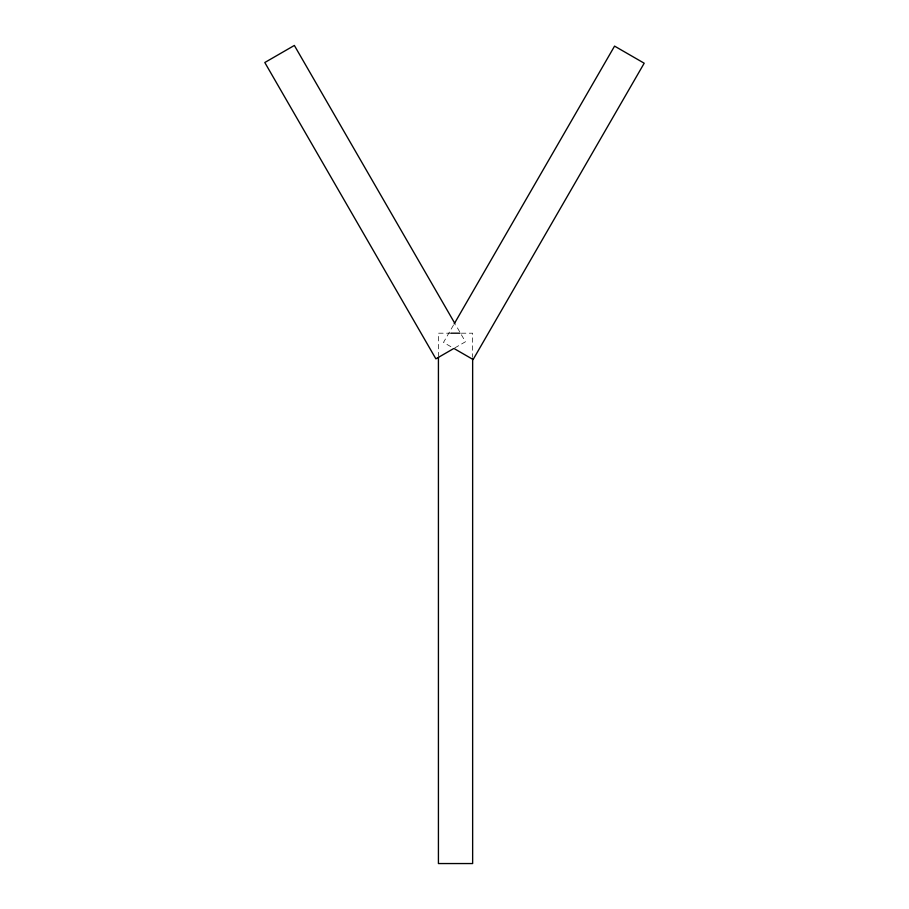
<?xml version="1.0" encoding="UTF-8"?>
<svg xmlns="http://www.w3.org/2000/svg" width="909" height="909" viewBox="0 0 909 909"><rect width="100%" height="100%" fill="white"/><g stroke="black" fill="none" stroke-linecap="round" stroke-linejoin="round"><path stroke-width="0.68" stroke-dasharray="4.54 3.41" d="M453.421 325.206L443.49 342.42L450.898 346.704M454.739 347.954L465.442 341.773L455.5 324.558M451.103 333.194L438.422 333.194L438.422 355.885M461.34 333.194L472.646 333.194L472.646 357.305"/><path stroke-width="1.36" d="M454.136 323.979L614.564 46.109L644.197 63.21L473.123 359.532L454.466 348.761M453.511 348.658L435.877 358.839L264.803 62.516L294.357 45.45L454.795 323.331M451.103 333.194L459.965 333.194M472.646 358.725L472.646 863.55L438.422 863.55L438.422 357.305"/></g></svg>
